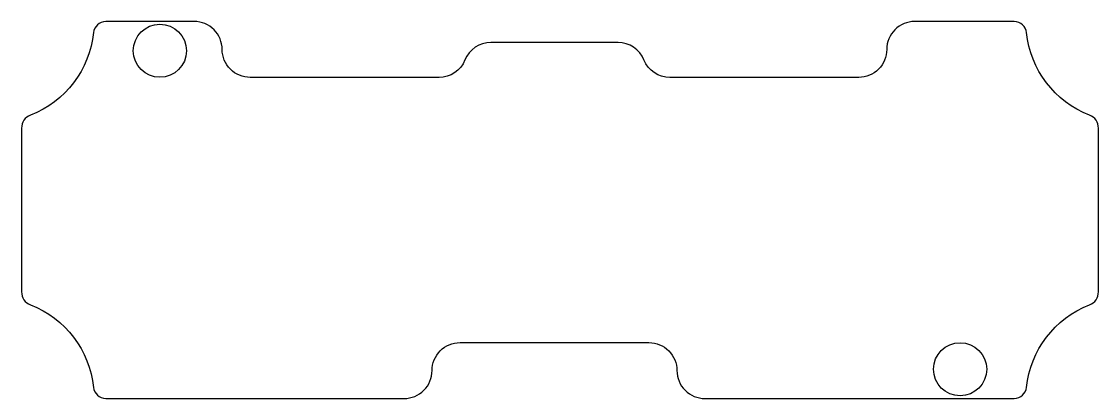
# Model space of a CAD drawing. Header units: millimetres. Extents: x -38.1 to 38.9, y -13.1 to 13.9.
import ezdxf

# ---------------------------------------------------------------- set-up
doc = ezdxf.new("R2010")
doc.units = ezdxf.units.MM
doc.layers.get('0').update_dxf_attribs({"linetype": 'CONTINUOUS'})

msp = doc.modelspace()

# ---------------------------------------------------------------- linework, layer by layer
msp.add_lwpolyline([(-38.092, -5.461, 0.309601), (-37.454, -6.393, -0.281686), (-32.95, -12.296, 0.384449), (-32.067, -13.092), (-10.75, -13.092, 0.414214), (-8.75, -11.092, -0.414214), (-6.75, -9.092), (6.75, -9.092, -0.414214), (8.75, -11.092, 0.414214), (10.75, -13.092), (32.857, -13.092, 0.384449), (33.741, -12.296, -0.281686), (38.245, -6.393, 0.309601), (38.883, -5.461), (38.883, 6.252, 0.309601), (38.245, 7.184, -0.281686), (33.741, 13.086, 0.384449), (32.857, 13.883), (25.75, 13.883, 0.414214), (23.75, 11.883, -0.414214), (21.75, 9.883), (8.25, 9.883, -0.305615), (6.396, 11.133, 0.305615), (4.542, 12.383), (-4.542, 12.383, 0.305615), (-6.396, 11.133, -0.305615), (-8.25, 9.883), (-21.75, 9.883, -0.414214), (-23.75, 11.883, 0.414214), (-25.75, 13.883), (-32.067, 13.883, 0.384449), (-32.95, 13.086, -0.281686), (-37.454, 7.184, 0.309601), (-38.092, 6.252)], format="xyb", close=True)
for centre in [(-28.205, 11.795), (28.995, -11.005)]:
    msp.add_circle(centre, 1.9)

doc.saveas('drawing.dxf')
